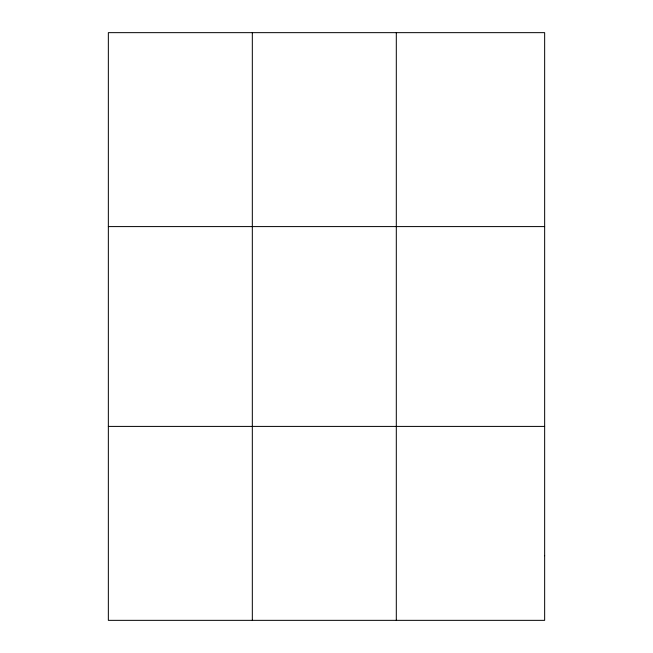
<?xml version="1.0" encoding="UTF-8"?>
<svg xmlns="http://www.w3.org/2000/svg" width="653" height="653" viewBox="0 0 653 653"><rect width="100%" height="100%" fill="white"/><g stroke="black" fill="none" stroke-linecap="round" stroke-linejoin="round"><path stroke-width="0.98" d="M252.327 620.35L252.327 32.65M396.306 620.35L396.306 32.65M108.349 226.591L544.651 226.591M108.349 426.409L544.651 426.409M544.651 555.703L544.651 620.35L108.349 620.35L108.349 32.65L544.651 32.65L544.651 555.703"/></g></svg>
